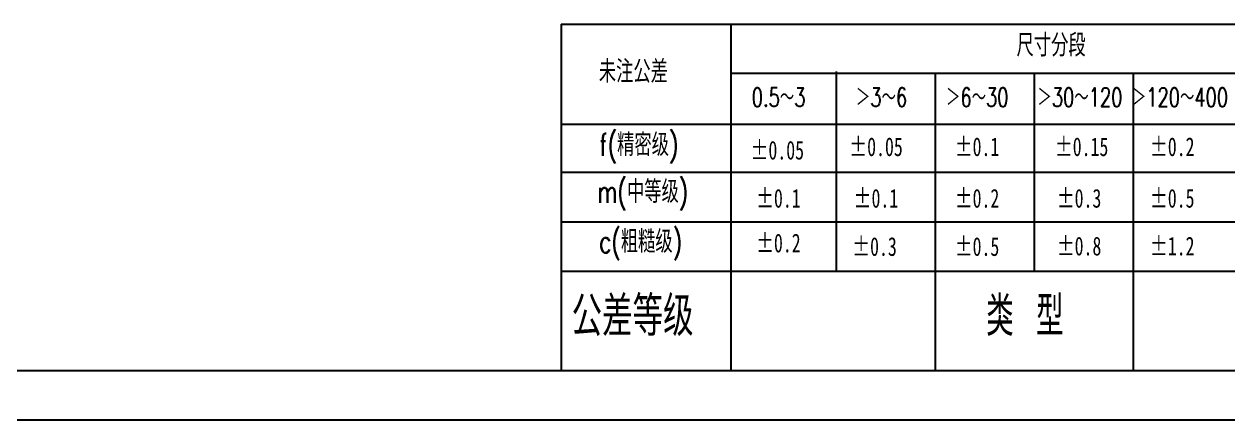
# Model space of a CAD drawing. Header units: millimetres. Extents: x 1 to 7426, y 0 to 5250.
# Drawn here: x 1628 to 3756, y 0 to 699 of the extents above; entities that cross this region are included whole.
import ezdxf

# ---------------------------------------------------------------- set-up
doc = ezdxf.new("R2010")
doc.units = ezdxf.units.MM
doc.header["$LTSCALE"] = 25
doc.layers.add('图框层', color=7, linetype='Continuous')
doc.styles.add('SLDTEXTSTYLE0', font='TXT', dxfattribs={"width": 0.7, "bigfont": 'bigfont'})
doc.styles.add('SLDTEXTSTYLE2', font='TXT', dxfattribs={"width": 0.7})
doc.styles.add('SLDTEXTSTYLE3', font='TXT', dxfattribs={"width": 0.633333, "bigfont": 'bigfont'})

msp = doc.modelspace()

# ---------------------------------------------------------------- linework, layer by layer
at = {"layer": '图框层'}
for p, q in [((2577.122, 699.013), (4102.122, 699.013)), ((2577.122, 699.013), (2577.122, 87.054)), ((2877.117, 699.013), (2877.117, 87.054)), ((4102.122, 611.513), (2877.117, 611.513)), ((3063.442, 615.233), (3063.442, 261.88)), ((3238.442, 611.145), (3238.442, 261.88)), ((3413.442, 611.513), (3413.442, 261.88)), ((3588.442, 611.513), (3588.442, 261.88)), ((2877.117, 521.362), (2577.122, 521.362)), ((4102.122, 521.362), (2877.117, 521.362)), ((4102.122, 436.513), (2577.122, 436.513)), ((4102.122, 349.013), (2577.122, 349.013)), ((4102.122, 261.88), (2577.122, 261.88)), ((3238.442, 261.88), (3238.442, 87.054)), ((3588.442, 261.501), (3588.442, 86.675)), ((400.55, 87.054), (7338.05, 87.054)), ((3402.122, 87.054), (3402.122, 86.675)), ((0.55, -0.446), (7425.55, -0.446))]:
    msp.add_line(p, q, dxfattribs=at)

# ---------------------------------------------------------------- texts
at = {"layer": '图框层', "color": 7, "attachment_point": 1}
for s, insert, char_height, style in [('\\M+18EDA\\M+190A1\\M+195AA\\M+19269', (3382.346, 681.493), 39.6875, 'SLDTEXTSTYLE0'), ('\\M+196A2\\M+1928D\\M+18CF6\\M+18DB7', (2643.858, 635.052), 39.6875, 'SLDTEXTSTYLE0'), ('0.5\\M+181603', (2914.221, 586.31), 33.07292, 'SLDTEXTSTYLE0'), ('\\M+181843\\M+181606', (3098.349, 586.31), 33.07292, 'SLDTEXTSTYLE0'), ('\\M+181846\\M+1816030', (3257.719, 586.31), 33.07292, 'SLDTEXTSTYLE0'), ('\\M+1818430\\M+18160120', (3419.317, 586.31), 33.07292, 'SLDTEXTSTYLE0'), ('\\M+18184120\\M+18160400', (3586.288, 586.31), 33.07292, 'SLDTEXTSTYLE0'), ('f(\\M+190B8\\M+196A7级)', (2645.217, 505.644), 39.6875, 'SLDTEXTSTYLE0'), ('±0.05', (2912.184, 492.733), 33.0729, 'SLDTEXTSTYLE2'), ('±0.05', (3086.751, 498.845), 33.0729, 'SLDTEXTSTYLE2'), ('±0.1', (3273.153, 498.845), 33.0729, 'SLDTEXTSTYLE2'), ('±0.15', (3450.185, 498.845), 33.0729, 'SLDTEXTSTYLE2'), ('±0.2', (3618.266, 498.845), 33.0729, 'SLDTEXTSTYLE2'), ('m(\\M+19286\\M+19399级)', (2641.249, 422.665), 39.6875, 'SLDTEXTSTYLE0'), ('±0.1', (2921.938, 407.745), 33.0729, 'SLDTEXTSTYLE2'), ('±0.1', (3094.468, 407.745), 33.0729, 'SLDTEXTSTYLE2'), ('±0.2', (3273.153, 407.745), 33.0729, 'SLDTEXTSTYLE2'), ('±0.3', (3453.563, 407.745), 33.0729, 'SLDTEXTSTYLE2'), ('±0.5', (3618.266, 407.745), 33.0729, 'SLDTEXTSTYLE2'), ('c(\\M+19165糙级)', (2644.593, 334.48), 39.6875, 'SLDTEXTSTYLE0'), ('±0.2', (2921.938, 328.68), 33.0729, 'SLDTEXTSTYLE2'), ('±0.3', (3091.931, 322.497), 33.0729, 'SLDTEXTSTYLE2'), ('±0.5', (3273.153, 322.497), 33.0729, 'SLDTEXTSTYLE2'), ('±0.8', (3453.563, 323.285), 33.0729, 'SLDTEXTSTYLE2'), ('±1.2', (3618.266, 323.285), 33.0729, 'SLDTEXTSTYLE2')]:
    msp.add_mtext(s, dxfattribs=dict(at, insert=insert, char_height=char_height, style=style))
at = {"layer": '图框层', "char_height": 70, "attachment_point": 1}
for s, insert, style in [('\\M+18CF6\\M+18DB7\\M+19399级', (2595.772, 218.056), 'SLDTEXTSTYLE0'), ('类 \\M+18C5E', (3328.493, 218.056), 'SLDTEXTSTYLE3')]:
    msp.add_mtext(s, dxfattribs=dict(at, insert=insert, style=style))

doc.saveas('drawing.dxf')
